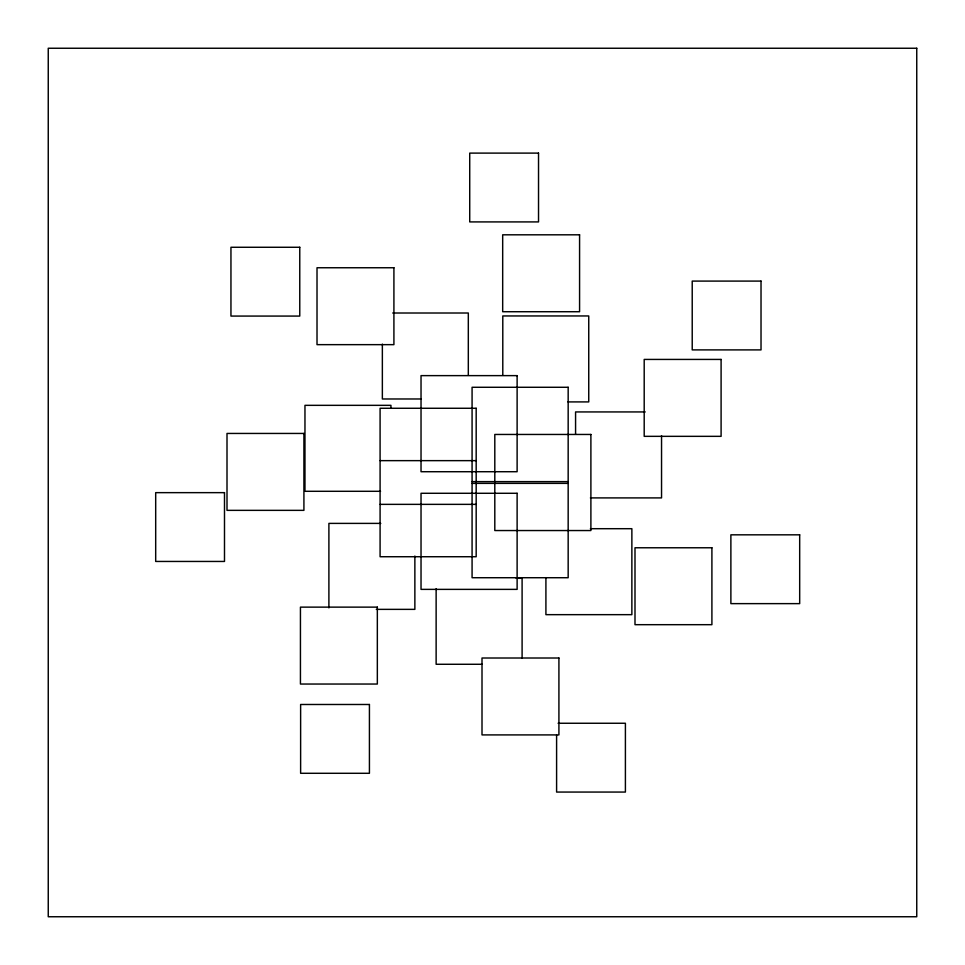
<?xml version="1.0" encoding="UTF-8"?>
<svg xmlns="http://www.w3.org/2000/svg" width="965" height="965" viewBox="0 0 965 965"><rect width="100%" height="100%" fill="white"/><g stroke="black" fill="none" stroke-linecap="round" stroke-linejoin="round"><path stroke-width="1.45" d="M392.731 313.01L468.315 313.01L468.315 375.264M420.885 398.979L382.357 398.979L382.357 344.131M567.999 401.91L588.746 401.91L588.746 315.953L502.789 315.953L502.789 375.24M645.235 411.934L575.574 411.934L575.574 434.166M380.089 460.643L476.179 460.643M472.078 481.631L568.168 481.631M472.078 483.369L568.168 483.369M380.56 491.294L304.964 491.294L304.964 405.336L390.934 405.336L390.934 408.304M590.399 497.904L661.544 497.904L661.544 435.649M380.089 504.357L476.179 504.357M380.777 523.392L328.896 523.392L328.896 607.878M590.375 528.699L631.87 528.699L631.87 614.657L545.913 614.657L545.913 577.601M516.166 578.3L522.101 578.3L522.101 658.335M376.326 609.361L414.866 609.361L414.866 556.009M482.078 664.27L436.132 664.27L436.132 588.674M558.096 723.255L625.404 723.255L625.404 792.06L556.6 792.06L556.6 735.221M916.75 48.25L48.25 48.25L48.25 916.75L916.75 916.75L916.75 48.25M538.53 153.109L469.726 153.109L469.726 221.914L538.53 221.914L538.53 153.109M579.579 234.809L502.681 234.809L502.681 311.719L579.579 311.719L579.579 234.809M299.765 247.269L230.949 247.269L230.949 316.074L299.765 316.074L299.765 247.269M393.913 267.751L317.015 267.751L317.015 344.65L393.913 344.65L393.913 267.751M761.023 281.092L692.219 281.092L692.219 349.897L761.023 349.897L761.023 281.092M721.096 359.426L644.198 359.426L644.198 436.337L721.096 436.337L721.096 359.426M517.119 375.626L421.03 375.626L421.03 471.716L517.119 471.716L517.119 375.626M568.168 387.279L472.078 387.279L472.078 577.721L568.168 577.721L568.168 387.279M476.179 408.267L380.089 408.267L380.089 556.733L476.179 556.733L476.179 408.267M303.915 433.442L227.004 433.442L227.004 510.352L303.915 510.352L303.915 433.442M590.894 434.455L494.804 434.455L494.804 530.545L590.894 530.545L590.894 434.455M224.495 492.645L155.691 492.645L155.691 561.449L224.495 561.449L224.495 492.645M517.119 493.284L421.03 493.284L421.03 589.374L517.119 589.374L517.119 493.284M799.683 534.827L730.879 534.827L730.879 603.632L799.683 603.632L799.683 534.827M711.905 547.77L634.994 547.77L634.994 624.681L711.905 624.681L711.905 547.77M377.339 607.13L300.441 607.13L300.441 684.04L377.339 684.04L377.339 607.13M558.916 658.009L482.005 658.009L482.005 734.908L558.916 734.908L558.916 658.009M369.426 704.486L300.622 704.486L300.622 773.291L369.426 773.291L369.426 704.486"/></g></svg>
